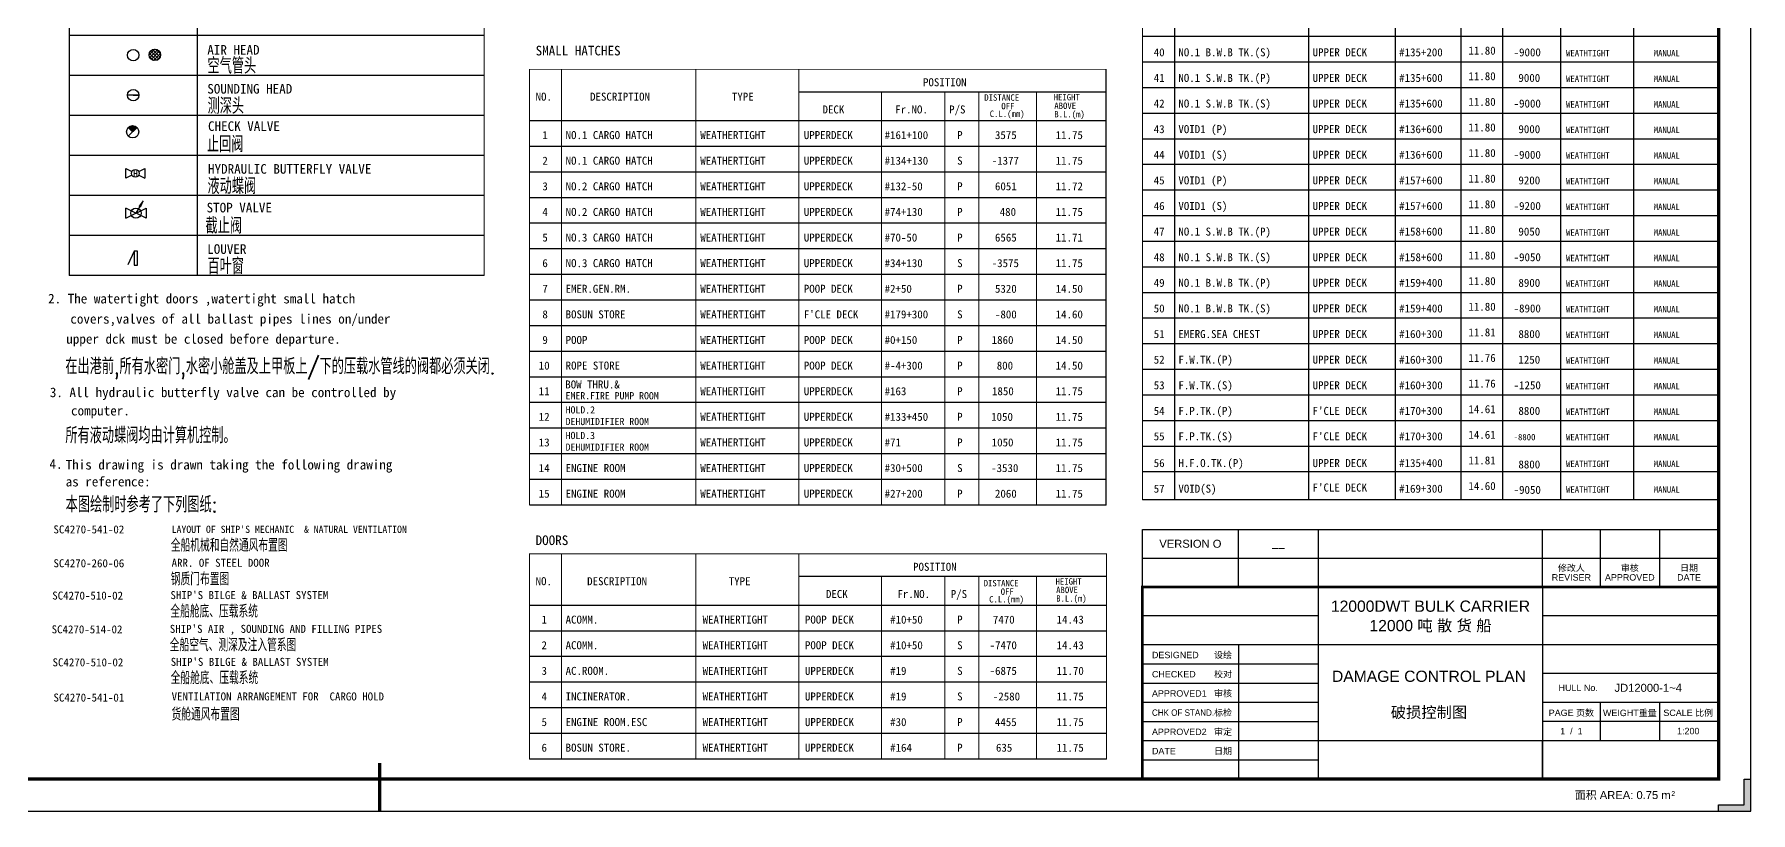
# Model space of a CAD drawing. Header units: millimetres. Extents: x 280824 to 534862, y -106960 to 12040.
# Drawn here: x 427545 to 534762, y -106960 to -58337 of the extents above; entities that cross this region are included whole.
import ezdxf
from ezdxf.enums import TextEntityAlignment as Align

# ---------------------------------------------------------------- set-up
doc = ezdxf.new("R2010")
doc.units = ezdxf.units.MM
doc.header["$LTSCALE"] = 200
for name, color, linetype in [('11TEXTE', 4, 'Continuous'), ('12TEXTC', 6, 'Continuous'), ('HEAD', 2, 'Continuous'), ('MARKS', 130, 'Continuous'), ('PIPE', 100, 'Continuous')]:
    doc.layers.add(name, color=color, linetype=linetype)
doc.layers.add('AM_0', color=7, linetype='Continuous', lineweight=30)
doc.styles.add('HZ', font='romans.shx', dxfattribs={"width": 0.8, "height": 4, "bigfont": 'hzdx.shx'})
doc.styles.add('SWISS721LIGHTBT', font='swissl.ttf')

# ---------------------------------------------------------------- blocks, each defined once
blk = doc.blocks.new('TITLE3')
for p, q in [((-12500, 5100), (-18000, 5100)), ((0, 5100), (-5500, 5100)), ((-15000, 4200), (-15000, 0)), ((-18000, 3600), (-12500, 3600)), ((0, 3300), (-5500, 3300)), ((-18000, 3000), (-12500, 3000)), ((-18000, 2400), (-12500, 2400)), ((-18000, 1800), (-12500, 1800)), ((0, 1800), (-5500, 1800)), ((-18000, 1200), (-12500, 1200)), ((-5500, 0), (-5500, 1200)), ((-18000, 600), (-12500, 600))]:
    blk.add_line(p, q)
at = {"const_width": 80}
blk.add_lwpolyline([(-18000, 0), (0, 0), (0, 6000), (-18000, 6000)], close=True, dxfattribs=at)
at = {"const_width": 40}
for points in [[(-12500, 6000), (-12500, 0)], [(-5500, 6000), (-5500, 0)], [(-18000, 4200), (0, 4200)], [(-5500, 2400), (0, 2400)], [(-12500, 1200), (0, 1200)]]:
    blk.add_lwpolyline(points, dxfattribs=at)
blk = doc.blocks.new('*X17')
at = {"color": 0}
for p, q in [((251.71, 179.98), (251.74, 180.02)), ((251.93, 179.96), (251.98, 180.05)), ((252.15, 179.94), (252.23, 180.07)), ((252.37, 179.91), (252.47, 180.1)), ((252.59, 179.89), (252.72, 180.12)), ((252.8, 179.87), (252.96, 180.15)), ((253.02, 179.85), (253.21, 180.17)), ((253.24, 179.83), (253.45, 180.2)), ((253.46, 179.8), (253.7, 180.22)), ((253.68, 179.78), (253.94, 180.24)), ((253.9, 179.76), (254, 179.94))]:
    blk.add_line(p, q, dxfattribs=at)
blk = doc.blocks.new('SGLARW2')
for p, q in [((-3, 0.25), (-5.5, 0)), ((-5.5, 0), (-3, -0.25)), ((-3, 0.25), (-3, -0.25)), ((-3, 0), (0, 0))]:
    blk.add_line(p, q)
blk.add_blockref('*X17', (-257, -180))
blk = doc.blocks.new('STOP_V2')
for p, q in [((4, -2), (-4, 2)), ((-4, -2), (4, 2)), ((-4, -2), (-4, 2)), ((4, 2), (4, -2))]:
    blk.add_line(p, q)
blk.add_circle((0, 0), 2)
blk = doc.blocks.new('HYDBFLY2')
for p, q in [((-4, -2), (-4, 2)), ((-1.43, 0.72), (-4, 2)), ((4, 2), (4, -2)), ((4, -2), (1.43, -0.72))]:
    blk.add_line(p, q)
at = {"const_width": 0.5}
for points in [[(1.43, 0.72), (4, 2)], [(-4, -2), (-1.43, -0.72)]]:
    blk.add_lwpolyline(points, dxfattribs=at)
blk.add_circle((0, 0), 1.6)
at = {"style": 'HZ', "width": 0.75}
blk.add_text('H', height=2.5, dxfattribs=at).set_placement((-1.03, -1.24))
blk = doc.blocks.new('*X19')
at = {"color": 0}
for p, q in [((77.6, 130.4), (77.63, 130.45)), ((77.74, 130.26), (78.03, 130.75)), ((77.89, 130.11), (78.34, 130.89)), ((78.04, 129.96), (78.61, 130.96)), ((78.18, 129.82), (78.86, 131)), ((78.33, 129.67), (79.1, 131)), ((78.48, 129.52), (79.31, 130.98)), ((78.62, 129.38), (79.52, 130.93)), ((78.77, 129.23), (79.71, 130.87)), ((78.92, 129.08), (79.9, 130.79)), ((79.23, 129.23), (80.07, 130.69)), ((79.78, 129.78), (80.24, 130.57)), ((80.32, 130.32), (80.39, 130.44))]:
    blk.add_line(p, q, dxfattribs=at)
blk = doc.blocks.new('OILAIR')
h = blk.add_hatch()
h.set_pattern_fill('ANSI37', color=256, scale=1000, style=0)
h.set_pattern_definition([(45, (46147.02, 67666.77), (-88.38835, 88.38835), []), (135, (46147.02, 67666.77), (-88.38835, -88.38835), [])])
h.paths.add_polyline_path([(300, 0, 1), (-300, 0, 1)])
blk.add_circle((0, 0), 300)

msp = doc.modelspace()

# ---------------------------------------------------------------- hatches: boundary and pattern name
at = {"layer": 'MARKS'}
msp.add_hatch(color=256, dxfattribs=at).paths.add_polyline_path([(532762, -106860), (534762, -106860), (534762, -104860), (534362, -104860), (534362, -106460), (532762, -106460)])

# ---------------------------------------------------------------- linework, layer by layer
for p, q in [((429724, -43175), (429724, -73390)), ((437724, -43175), (437724, -73390)), ((429724, -58390), (455651, -58390)), ((429724, -60890), (455651, -60890)), ((429724, -63390), (455651, -63390)), ((433417, -64694), (433960, -64151)), ((433688, -64422), (433417, -64151)), ((433688, -64422), (433960, -64151)), ((429724, -65890), (455651, -65890)), ((429724, -68390), (455651, -68390)), ((429724, -70890), (455651, -70890)), ((429724, -73390), (455651, -73390)), ((496762, -89260), (532762, -89260)), ((496762, -92860), (496762, -89260)), ((502762, -92860), (502762, -89260)), ((507762, -92860), (507762, -89260)), ((521762, -92860), (521762, -89260)), ((525362, -89260), (525362, -92860)), ((529062, -89260), (529062, -92860)), ((532762, -92860), (532762, -89260)), ((496762, -91060), (532762, -91060)), ((525362, -100060), (525362, -102460)), ((529062, -100060), (529062, -102460))]:
    msp.add_line(p, q)
at = {"const_width": 60}
msp.add_lwpolyline([(455651, -43175), (455651, -73390), (429724, -73390), (429724, -43175)], dxfattribs=at)
at = {"color": 7, "lineweight": 0}
for points in [[(458483, -60523), (458483, -87723)], [(460483, -60523), (460483, -87723)], [(468877, -60523), (468877, -87723)], [(475302, -60523), (475302, -87723)], [(480457, -61923), (480457, -87723)], [(484416, -61923), (484416, -87723)], [(486555, -61923), (486555, -87723)], [(490145, -61923), (490145, -87723)], [(458483, -90792), (458483, -103592)], [(460483, -90792), (460483, -103592)], [(468877, -90792), (468877, -103592)], [(475302, -90792), (475302, -103592)], [(494522, -90792), (494522, -103592)], [(480457, -92192), (480457, -103592)], [(484416, -92192), (484416, -103592)], [(486555, -92192), (486555, -103592)], [(490145, -92192), (490145, -103592)]]:
    msp.add_lwpolyline(points, dxfattribs=at)
msp.add_circle((433688, -64422), 384)
at = {"layer": '11TEXTE'}
for p, q in [((475302, -61923), (494510, -61923)), ((475302, -92192), (494522, -92192))]:
    msp.add_line(p, q, dxfattribs=at)
for points in [[(498762, 7143), (498762, -87400)], [(512554, 7143), (512554, -87400)], [(516654, 7143), (516654, -87400)], [(519261, 7143), (519261, -87400)], [(522883, 7143), (522883, -87400)], [(527444, 7143), (527444, -87400)], [(507147, 5543), (507147, -87400)], [(496762, -58457), (532762, -58457)], [(496762, -60057), (532762, -60057)], [(496762, -61657), (532762, -61657)], [(496762, -63257), (532762, -63257)], [(458483, -63723), (494510, -63723)], [(458483, -65323), (494510, -65323)], [(496762, -64857), (532762, -64857)], [(496762, -66457), (532762, -66457)], [(458483, -66923), (494510, -66923)], [(458483, -68523), (494510, -68523)], [(496762, -68057), (532762, -68057)], [(496762, -69657), (532762, -69657)], [(458483, -70123), (494510, -70123)], [(458483, -71723), (494510, -71723)], [(496762, -71257), (532762, -71257)], [(496762, -72857), (532762, -72857)], [(458483, -73323), (494510, -73323)], [(458483, -74923), (494510, -74923)], [(496762, -74457), (532762, -74457)], [(496762, -76057), (532762, -76057)], [(458483, -76523), (494510, -76523)], [(458483, -78123), (494510, -78123)], [(496762, -77657), (532762, -77657)], [(496762, -79257), (532762, -79257)], [(458483, -79723), (494510, -79723)], [(458483, -81323), (494510, -81323)], [(496762, -80857), (532762, -80857)], [(496762, -82457), (532762, -82457)], [(458483, -82923), (494510, -82923)], [(458483, -84523), (494510, -84523)], [(496762, -84057), (532762, -84057)], [(496762, -85657), (532762, -85657)], [(458483, -86123), (494510, -86123)], [(458483, -87723), (494510, -87723)], [(496762, -87400), (532762, -87400)], [(458483, -93992), (494522, -93992)], [(458483, -95592), (494522, -95592)], [(458483, -97192), (494522, -97192)], [(458483, -98792), (494522, -98792)], [(458483, -100392), (494522, -100392)], [(458483, -101992), (494522, -101992)], [(458483, -103592), (494522, -103592)]]:
    msp.add_lwpolyline(points, dxfattribs=at)
at = {"layer": 'AM_0'}
for p, q in [((534762, -106860), (534762, 11940)), ((280924, -106860), (534762, -106860))]:
    msp.add_line(p, q, dxfattribs=at)
at = {"layer": 'AM_0', "const_width": 200}
for points in [[(285924, 9940), (285924, -104860), (532762, -104860), (532762, 9940), (285824, 9940)], [(449124, -103860), (449124, -106860)]]:
    msp.add_lwpolyline(points, dxfattribs=at)
at = {"layer": 'HEAD', "color": 7}
for p, q in [((434074, -62140), (433374, -62140)), ((433724, -62140), (434074, -62140))]:
    msp.add_line(p, q, dxfattribs=at)
for centre in [(433724, -59640), (433724, -62140)]:
    msp.add_circle(centre, 359, dxfattribs=at)
at = {"layer": 'MARKS'}
for p, q in [((532762, 7143), (532762, -87400)), ((494510, -87723), (494510, -60523)), ((534362, -106460), (534362, -104860)), ((534362, -104860), (534762, -104860)), ((532762, -106460), (534362, -106460)), ((532762, -106860), (532762, -106460)), ((532762, -106860), (532762, -106460))]:
    msp.add_line(p, q, dxfattribs=at)
at = {"layer": 'MARKS', "const_width": 60}
for points in [[(496762, 7143), (496762, -87400), (532762, -87400)], [(458483, -60523), (494510, -60523), (494510, -87723), (458483, -87723)], [(458483, -103592), (458483, -90792), (494522, -90792), (494522, -103592), (458483, -103592)]]:
    msp.add_lwpolyline(points, dxfattribs=at)
at = {"layer": 'PIPE'}
msp.add_line((433781, -71877), (433387, -72738), dxfattribs=at)
msp.add_lwpolyline([(433781, -71883), (433781, -72756), (433981, -72756), (433981, -71883)], close=True, dxfattribs=at)

# ---------------------------------------------------------------- block references
for name, p, xscale, yscale, zscale in [('OILAIR', (435070, -59619), 1.200000000011642, 1.200000000000728, 1.2), ('*X19', (418520, -89190), 192, 192, 192), ('STOP_V2', (433894, -69509), 160, 160, 160), ('TITLE3', (532762, -104860), 2, 2, 2)]:
    msp.add_blockref(name, p, dxfattribs=dict(xscale=xscale, yscale=yscale, zscale=zscale))
for name, p, xscale, yscale, zscale, rotation in [('HYDBFLY2', (433852, -67022), 150, 150, 150, 180), ('SGLARW2', (433894, -69509), 160.0000000000005, 160.0000000000005, 160.0000000000005, 240.0000000000001)]:
    msp.add_blockref(name, p, dxfattribs=dict(xscale=xscale, yscale=yscale, zscale=zscale, rotation=rotation))

# ---------------------------------------------------------------- texts
at = {"style": 'SWISS721LIGHTBT'}
for s, height, p in [('VERSION O', 500, (499762, -90160)), ('__', 500, (505262, -90160)), ('REVISER', 400, (523562, -92260)), ('修改人', 400, (523562, -91660)), ('APPROVED', 400, (527212, -92260)), ('审核', 400, (527212, -91660)), ('DATE', 400, (530912, -92260)), ('日期', 400, (530912, -91660)), ('12000DWT BULK CARRIER', 700, (514762, -94060)), ('12000 吨 散 货 船', 700, (514762, -95260)), ('DAMAGE CONTROL PLAN', 700, (514666, -98439)), ('JD12000-1~4', 500, (528362, -99160)), ('破损控制图', 700, (514666, -100677)), ('PAGE 页数', 400, (523562, -100710)), ('WEIGHT重量', 400, (527212, -100710)), ('SCALE 比例', 400, (530862, -100710)), ('1  /  1', 400, (523562, -101860)), ('1:200', 400, (530862, -101860))]:
    msp.add_text(s, height=height, dxfattribs=at).set_placement(p, align=Align.MIDDLE)
for s, height, p in [('DESIGNED', 400, (497362, -97110)), ('CHECKED', 400, (497362, -98310)), ('APPROVED1', 400, (497362, -99510)), ('HULL No.', 400, (522762, -99160)), ('APPROVED2', 400, (497362, -101910)), ('DATE', 400, (497362, -103110)), ('2', 300, (529812, -105760))]:
    msp.add_text(s, height=height, dxfattribs=at).set_placement(p, align=Align.MIDDLE_LEFT)
for s, height, p in [('设绘', 400, (502362, -97110)), ('校对', 400, (502362, -98310)), ('审核', 400, (502362, -99510)), ('标检', 400, (502362, -100710)), ('审定', 400, (502362, -101910)), ('日期', 400, (502362, -103110)), ('面积 AREA: 0.75 m', 500, (529762, -105860))]:
    msp.add_text(s, height=height, dxfattribs=at).set_placement(p, align=Align.MIDDLE_RIGHT)
at = {"style": 'SWISS721LIGHTBT', "width": 0.9}
msp.add_text('CHK OF STAND.', height=400, dxfattribs=at).set_placement((497362, -100710), align=Align.MIDDLE_LEFT)
at = {"layer": '11TEXTE'}
for s, height, p in [('AIR HEAD', 600, (438350, -59607)), ('SMALL HATCHES', 600, (458860, -59655)), ('40', 500, (497472, -59710)), ('NO.1 B.W.B TK.(S)', 500, (499013, -59710)), ('UPPER DECK', 500, (507398, -59710)), ('#135+200', 500, (512804, -59710)), ('11.80', 500, (517132, -59603)), ('-9000', 500, (519955, -59710)), ('WEATHTIGHT', 400, (523229, -59710)), ('MANUAL', 400, (528707, -59710)), ('POSITION', 500, (483060, -61581)), ('41', 500, (497472, -61310)), ('NO.1 S.W.B TK.(P)', 500, (499013, -61310)), ('UPPER DECK', 500, (507398, -61310)), ('#135+600', 500, (512804, -61310)), ('11.80', 500, (517132, -61203)), ('9000', 500, (520254, -61310)), ('WEATHTIGHT', 400, (523229, -61310)), ('MANUAL', 400, (528707, -61310)), ('SOUNDING HEAD', 600, (438350, -62040)), ('NO.', 500, (458860, -62481)), ('DESCRIPTION', 500, (462262, -62481)), ('TYPE', 500, (471121, -62481)), ('DISTANCE', 400, (486887, -62487)), ('HEIGHT', 400, (491223, -62463)), ('DECK', 500, (476783, -63281)), ('Fr.NO.', 500, (481322, -63281)), ('P/S', 500, (484691, -63281)), ('C.L.(mm)', 400, (487228, -63497)), ('OFF', 400, (487952, -63018)), ('ABOVE', 400, (491262, -62998)), ('B.L.(m)', 400, (491262, -63525)), ('42', 500, (497472, -62910)), ('NO.1 S.W.B TK.(S)', 500, (499013, -62910)), ('UPPER DECK', 500, (507398, -62910)), ('#135+600', 500, (512804, -62910)), ('11.80', 500, (517132, -62803)), ('-9000', 500, (519955, -62910)), ('WEATHTIGHT', 400, (523229, -62910)), ('MANUAL', 400, (528707, -62910)), ('CHECK VALVE', 600, (438396, -64371)), ('43', 500, (497472, -64510)), ('VOID1 (P)', 500, (499013, -64510)), ('UPPER DECK', 500, (507398, -64510)), ('#136+600', 500, (512804, -64510)), ('11.80', 500, (517132, -64403)), ('9000', 500, (520254, -64510)), ('WEATHTIGHT', 400, (523229, -64510)), ('MANUAL', 400, (528707, -64510)), ('1', 500, (459281, -64881)), ('NO.1 CARGO HATCH', 500, (460734, -64881)), ('WEATHERTIGHT', 500, (469147, -64881)), ('UPPERDECK', 500, (475614, -64881)), ('#161+100', 500, (480661, -64881)), ('P', 500, (485193, -64881)), ('3575', 500, (487554, -64881)), ('11.75', 500, (491346, -64881)), ('HYDRAULIC BUTTERFLY VALVE', 600, (438396, -67044)), ('2', 500, (459281, -66481)), ('NO.1 CARGO HATCH', 500, (460734, -66481)), ('WEATHERTIGHT', 500, (469147, -66481)), ('UPPERDECK', 500, (475614, -66481)), ('#134+130', 500, (480661, -66481)), ('S', 500, (485193, -66481)), ('-1377', 500, (487351, -66481)), ('11.75', 500, (491346, -66481)), ('44', 500, (497472, -66110)), ('VOID1 (S)', 500, (499013, -66110)), ('UPPER DECK', 500, (507398, -66110)), ('#136+600', 500, (512804, -66110)), ('11.80', 500, (517132, -66003)), ('-9000', 500, (519955, -66110)), ('WEATHTIGHT', 400, (523229, -66110)), ('MANUAL', 400, (528707, -66110)), ('45', 500, (497472, -67710)), ('VOID1 (P)', 500, (499013, -67710)), ('UPPER DECK', 500, (507398, -67710)), ('#157+600', 500, (512804, -67710)), ('11.80', 500, (517132, -67603)), ('9200', 500, (520254, -67710)), ('WEATHTIGHT', 400, (523229, -67710)), ('MANUAL', 400, (528707, -67710)), ('3', 500, (459281, -68081)), ('NO.2 CARGO HATCH', 500, (460734, -68081)), ('WEATHERTIGHT', 500, (469147, -68081)), ('UPPERDECK', 500, (475614, -68081)), ('#132-50', 500, (480661, -68081)), ('P', 500, (485193, -68081)), ('6051', 500, (487554, -68081)), ('11.72', 500, (491346, -68081)), ('STOP VALVE', 600, (438306, -69462)), ('4', 500, (459281, -69681)), ('NO.2 CARGO HATCH', 500, (460734, -69681)), ('WEATHERTIGHT', 500, (469147, -69681)), ('UPPERDECK', 500, (475614, -69681)), ('#74+130', 500, (480661, -69681)), ('P', 500, (485193, -69681)), ('480', 500, (487852, -69681)), ('11.75', 500, (491346, -69681)), ('46', 500, (497472, -69310)), ('VOID1 (S)', 500, (499013, -69310)), ('UPPER DECK', 500, (507398, -69310)), ('#157+600', 500, (512804, -69310)), ('11.80', 500, (517132, -69203)), ('-9200', 500, (519955, -69310)), ('WEATHTIGHT', 400, (523229, -69310)), ('MANUAL', 400, (528707, -69310)), ('47', 500, (497472, -70910)), ('NO.1 S.W.B TK.(P)', 500, (499013, -70910)), ('UPPER DECK', 500, (507398, -70910)), ('#158+600', 500, (512804, -70910)), ('11.80', 500, (517132, -70803)), ('9050', 500, (520254, -70910)), ('WEATHTIGHT', 400, (523229, -70910)), ('MANUAL', 400, (528707, -70910)), ('LOUVER', 600, (438346, -72051)), ('5', 500, (459281, -71281)), ('NO.3 CARGO HATCH', 500, (460734, -71281)), ('WEATHERTIGHT', 500, (469147, -71281)), ('UPPERDECK', 500, (475614, -71281)), ('#70-50', 500, (480661, -71281)), ('P', 500, (485193, -71281)), ('6565', 500, (487554, -71281)), ('11.71', 500, (491346, -71281)), ('6', 500, (459281, -72881)), ('NO.3 CARGO HATCH', 500, (460734, -72881)), ('WEATHERTIGHT', 500, (469147, -72881)), ('UPPERDECK', 500, (475614, -72881)), ('#34+130', 500, (480661, -72881)), ('S', 500, (485193, -72881)), ('-3575', 500, (487351, -72881)), ('11.75', 500, (491346, -72881)), ('48', 500, (497472, -72510)), ('NO.1 S.W.B TK.(S)', 500, (499013, -72510)), ('UPPER DECK', 500, (507398, -72510)), ('#158+600', 500, (512804, -72510)), ('11.80', 500, (517132, -72403)), ('-9050', 500, (519955, -72510)), ('WEATHTIGHT', 400, (523229, -72510)), ('MANUAL', 400, (528707, -72510)), ('EMER.GEN.RM.', 500, (460734, -74481)), ('WEATHERTIGHT', 500, (469147, -74481)), ('POOP DECK', 500, (475614, -74481)), ('49', 500, (497472, -74110)), ('NO.1 B.W.B TK.(P)', 500, (499013, -74110)), ('UPPER DECK', 500, (507398, -74110)), ('#159+400', 500, (512804, -74110)), ('11.80', 500, (517132, -74003)), ('8900', 500, (520254, -74110)), ('WEATHTIGHT', 400, (523229, -74110)), ('MANUAL', 400, (528707, -74110)), ('2. The watertight doors ,watertight small hatch', 600, (428404, -75147)), ('7', 500, (459281, -74481)), ('#2+50', 500, (480661, -74481)), ('P', 500, (485193, -74481)), ('5320', 500, (487554, -74481)), ('14.50', 500, (491346, -74481)), ('covers,valves of all ballast pipes lines on/under', 600, (429796, -76412)), ('8', 500, (459281, -76081)), ('BOSUN STORE', 500, (460734, -76081)), ('WEATHERTIGHT', 500, (469147, -76081)), ("F'CLE DECK", 500, (475614, -76081)), ('#179+300', 500, (480661, -76081)), ('S', 500, (485193, -76081)), ('-800', 500, (487554, -76081)), ('14.60', 500, (491346, -76081)), ('50', 500, (497472, -75710)), ('NO.1 B.W.B TK.(S)', 500, (499013, -75710)), ('UPPER DECK', 500, (507398, -75710)), ('#159+400', 500, (512804, -75710)), ('11.80', 500, (517132, -75603)), ('-8900', 500, (519955, -75710)), ('WEATHTIGHT', 400, (523229, -75710)), ('MANUAL', 400, (528707, -75710)), ('upper dck must be closed before departure.', 600, (429543, -77665)), ('9', 500, (459281, -77681)), ('POOP', 500, (460734, -77681)), ('WEATHERTIGHT', 500, (469147, -77681)), ('POOP DECK', 500, (475614, -77681)), ('#0+150', 500, (480661, -77681)), ('P', 500, (485193, -77681)), ('1860', 500, (487351, -77681)), ('14.50', 500, (491346, -77681)), ('51', 500, (497472, -77310)), ('EMERG.SEA CHEST', 500, (499013, -77310)), ('UPPER DECK', 500, (507398, -77310)), ('#160+300', 500, (512804, -77310)), ('11.81', 500, (517132, -77203)), ('8800', 500, (520254, -77310)), ('WEATHTIGHT', 400, (523229, -77310)), ('MANUAL', 400, (528707, -77310)), ('10', 500, (459056, -79281)), ('ROPE STORE', 500, (460734, -79281)), ('WEATHERTIGHT', 500, (469147, -79281)), ('POOP DECK', 500, (475614, -79281)), ('#-4+300', 500, (480661, -79281)), ('P', 500, (485193, -79281)), ('800', 500, (487666, -79281)), ('14.50', 500, (491346, -79281)), ('52', 500, (497472, -78910)), ('F.W.TK.(P)', 500, (499013, -78910)), ('UPPER DECK', 500, (507398, -78910)), ('#160+300', 500, (512804, -78910)), ('11.76', 500, (517132, -78803)), ('1250', 500, (520254, -78910)), ('WEATHTIGHT', 400, (523229, -78910)), ('MANUAL', 400, (528707, -78910)), ('3. All hydraulic butterfly valve can be controlled by ', 600, (428515, -81003)), ('11', 500, (459056, -80881)), ('BOW THRU.&', 500, (460713, -80460)), ('WEATHERTIGHT', 500, (469147, -80881)), ('UPPERDECK', 500, (475614, -80881)), ('#163', 500, (480661, -80881)), ('P', 500, (485193, -80881)), ('1850', 500, (487369, -80881)), ('11.75', 500, (491346, -80881)), ('53', 500, (497472, -80510)), ('F.W.TK.(S)', 500, (499013, -80510)), ('UPPER DECK', 500, (507398, -80510)), ('#160+300', 500, (512804, -80510)), ('11.76', 500, (517132, -80403)), ('-1250', 500, (519955, -80510)), ('WEATHTIGHT', 400, (523229, -80510)), ('MANUAL', 400, (528707, -80510)), ('EMER.FIRE PUMP ROOM', 450, (460734, -81139)), ('computer.', 600, (429838, -82145)), ('12', 500, (459056, -82481)), ('HOLD.2', 450, (460734, -82023)), ('DEHUMIDIFIER ROOM', 450, (460734, -82748)), ('WEATHERTIGHT', 500, (469147, -82481)), ('UPPERDECK', 500, (475614, -82481)), ('#133+450', 500, (480661, -82481)), ('P', 500, (485193, -82481)), ('1050', 500, (487316, -82481)), ('11.75', 500, (491346, -82481)), ('54', 500, (497472, -82110)), ('F.P.TK.(P)', 500, (499013, -82110)), ("F'CLE DECK", 500, (507398, -82110)), ('#170+300', 500, (512804, -82110)), ('14.61', 500, (517132, -82003)), ('8800', 500, (520254, -82110)), ('WEATHTIGHT', 400, (523229, -82110)), ('MANUAL', 400, (528707, -82110)), ('13', 500, (459056, -84081)), ('HOLD.3', 450, (460734, -83623)), ('WEATHERTIGHT', 500, (469147, -84081)), ('UPPERDECK', 500, (475614, -84081)), ('#71', 500, (480661, -84081)), ('P', 500, (485193, -84081)), ('1050', 500, (487351, -84081)), ('11.75', 500, (491346, -84081)), ('55', 500, (497472, -83698)), ('F.P.TK.(S)', 500, (499013, -83698)), ("F'CLE DECK", 500, (507398, -83698)), ('#170+300', 500, (512804, -83698)), ('14.61', 500, (517132, -83603)), ('-8800', 400, (519955, -83698)), ('WEATHTIGHT', 400, (523229, -83698)), ('MANUAL', 400, (528707, -83698)), ('DEHUMIDIFIER ROOM', 450, (460734, -84348)), ('4.', 600, (428490, -85477)), ('This drawing is drawn taking the following drawing', 600, (429503, -85522)), ('14', 500, (459056, -85681)), ('ENGINE ROOM', 500, (460734, -85681)), ('WEATHERTIGHT', 500, (469147, -85681)), ('UPPERDECK', 500, (475614, -85681)), ('#30+500', 500, (480661, -85681)), ('S', 500, (485193, -85681)), ('-3530', 500, (487316, -85681)), ('11.75', 500, (491346, -85681)), ('56', 500, (497472, -85370)), ('H.F.O.TK.(P)', 500, (499013, -85370)), ('UPPER DECK ', 500, (507398, -85370)), ('#135+400', 500, (512804, -85370)), ('11.81', 500, (517132, -85203)), ('8800', 500, (520254, -85454)), ('WEATHTIGHT', 400, (523229, -85370)), ('MANUAL', 400, (528707, -85370)), ('as reference:', 600, (429503, -86578)), ('15', 500, (459056, -87281)), ('ENGINE ROOM', 500, (460734, -87281)), ('WEATHERTIGHT', 500, (469147, -87281)), ('UPPERDECK', 500, (475614, -87281)), ('#27+200', 500, (480661, -87281)), ('P', 500, (485193, -87281)), ('2060', 500, (487554, -87281)), ('11.75', 500, (491346, -87281)), ('57', 500, (497472, -86970)), ('VOID(S)', 500, (499013, -86970)), ("F'CLE DECK", 500, (507398, -86898)), ('#169+300', 500, (512804, -86970)), ('14.60', 500, (517132, -86803)), ('-9050', 500, (519955, -87042)), ('WEATHTIGHT', 400, (523229, -86970)), ('MANUAL', 400, (528707, -86970)), ('SC4270-541-02', 500, (428740, -89514)), ("LAYOUT OF SHIP'S MECHANIC  & NATURAL VENTILATION", 450, (436122, -89484)), ('DOORS', 600, (458860, -90242)), ('SC4270-260-06', 500, (428740, -91629)), ('ARR. OF STEEL DOOR', 500, (436122, -91599)), ('POSITION', 500, (482440, -91850)), ('SC4270-510-02', 500, (428666, -93648)), ("SHIP'S BILGE & BALLAST SYSTEM", 500, (436048, -93618)), ('NO.', 500, (458860, -92750)), ('DESCRIPTION', 500, (462079, -92750)), ('TYPE', 500, (470924, -92750)), ('DECK', 500, (476997, -93550)), ('Fr.NO.', 500, (481461, -93550)), ('P/S', 500, (484793, -93550)), ('DISTANCE', 400, (486850, -92819)), ('OFF', 400, (487915, -93351)), ('HEIGHT', 400, (491338, -92711)), ('ABOVE', 400, (491378, -93247)), ('C.L.(mm)', 400, (487191, -93829)), ('B.L.(m)', 400, (491378, -93774)), ('SC4270-514-02', 500, (428627, -95757)), ("SHIP'S AIR , SOUNDING AND FILLING PIPES", 500, (436009, -95727)), ('1', 500, (459228, -95150)), ('ACOMM.', 500, (460734, -95150)), ('WEATHERTIGHT', 500, (469291, -95150)), ('POOP DECK', 500, (475683, -95150)), ('#10+50', 500, (481006, -95150)), ('P', 500, (485194, -95150)), ('7470', 500, (487424, -95150)), ('14.43', 500, (491403, -95150)), ('2', 500, (459228, -96750)), ('ACOMM.', 500, (460734, -96750)), ('WEATHERTIGHT', 500, (469291, -96750)), ('POOP DECK', 500, (475683, -96750)), ('#10+50', 500, (481006, -96750)), ('S', 500, (485194, -96750)), ('-7470', 500, (487221, -96750)), ('14.43', 500, (491403, -96750)), ('SC4270-510-02', 500, (428683, -97818)), ("SHIP'S BILGE & BALLAST SYSTEM", 500, (436065, -97788)), ('3', 500, (459228, -98350)), ('AC.ROOM.', 500, (460734, -98350)), ('WEATHERTIGHT', 500, (469291, -98350)), ('UPPERDECK', 500, (475683, -98350)), ('#19', 500, (481006, -98350)), ('S', 500, (485194, -98350)), ('-6875', 500, (487221, -98350)), ('11.70', 500, (491403, -98350)), ('SC4270-541-01', 500, (428740, -100019)), ('VENTILATION ARRANGEMENT FOR  CARGO HOLD', 500, (436122, -99949)), ('4', 500, (459228, -99950)), ('INCINERATOR.', 500, (460734, -99950)), ('WEATHERTIGHT', 500, (469291, -99950)), ('UPPERDECK', 500, (475683, -99950)), ('#19', 500, (481006, -99950)), ('S', 500, (485194, -99950)), ('-2580', 500, (487424, -99950)), ('11.75', 500, (491403, -99950)), ('5', 500, (459228, -101550)), ('ENGINE ROOM.ESC', 500, (460734, -101550)), ('WEATHERTIGHT', 500, (469291, -101550)), ('UPPERDECK', 500, (475683, -101550)), ('#30', 500, (481006, -101550)), ('P', 500, (485194, -101550)), ('4455', 500, (487550, -101550)), ('11.75', 500, (491403, -101550)), ('6', 500, (459228, -103150)), ('BOSUN STORE.', 500, (460734, -103150)), ('WEATHERTIGHT', 500, (469291, -103150)), ('UPPERDECK', 500, (475683, -103150)), ('#164', 500, (481006, -103150)), ('P', 500, (485194, -103150)), ('635', 500, (487615, -103150)), ('11.75', 500, (491403, -103150))]:
    msp.add_text(s, height=height, dxfattribs=at).set_placement(p)
at = {"layer": '12TEXTC', "style": 'HZ', "width": 0.8}
for s, height, p in [('空气管头', 1000, (438365, -60798)), ('测深头', 1000, (438365, -63308)), ('止回阀', 1000, (438328, -65701)), ('液动蝶阀', 1000, (438363, -68314)), ('截止阀', 1000, (438238, -70792)), ('百叶窗', 1000, (438361, -73319)), ('在出港前,所有水密门,水密小舱盖及上甲板上/下的压载水管线的阀都必须关闭.    ', 1000, (429483, -79571)), ('所有液动蝶阀均由计算机控制。', 1000, (429483, -83887)), ('本图绘制时参考了下列图纸:', 1000, (429503, -88207)), ('全船机械和自然通风布置图', 800, (436070, -90656)), ('钢质门布置图', 800, (436068, -92765)), ('全船舱底、压载系统', 800, (436043, -94778)), ('全船空气、测深及注入管系图', 800, (436004, -96881)), ('全船舱底、压载系统', 800, (436060, -98936)), ('货舱通风布置图', 800, (436117, -101213))]:
    msp.add_text(s, height=height, dxfattribs=at).set_placement(p)

doc.saveas('drawing.dxf')
